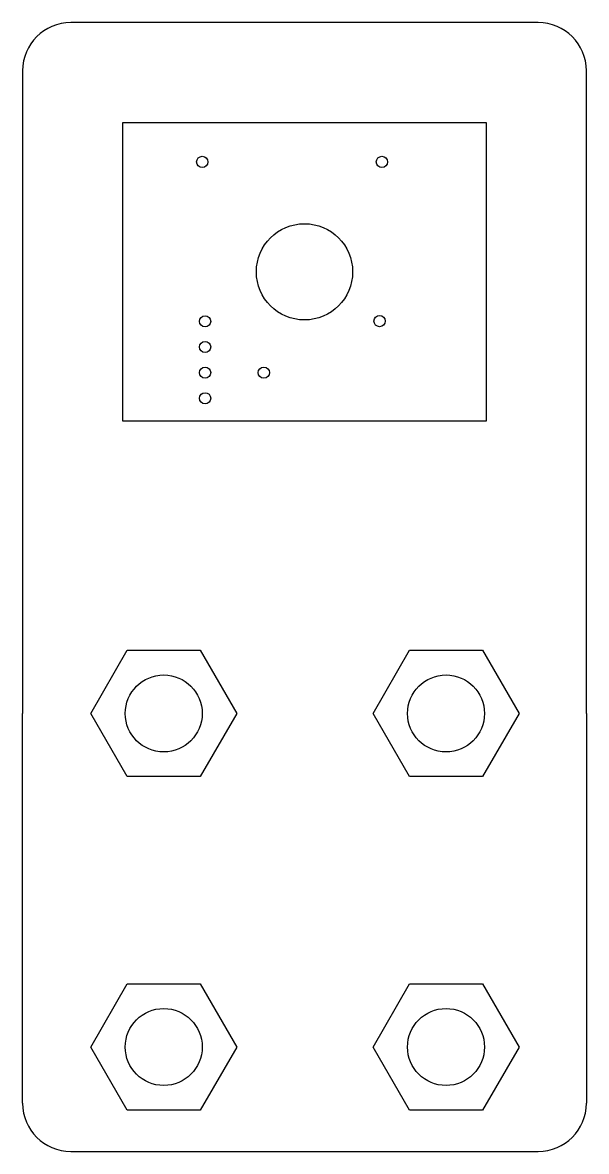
# Model space of a CAD drawing. Header units: millimetres. Extents: x -8 to 35.9, y -42.1 to 45.9.
import ezdxf

# ---------------------------------------------------------------- set-up
doc = ezdxf.new("R2010")
doc.units = ezdxf.units.MM
doc.layers.get('0').update_dxf_attribs({"linetype": 'CONTINUOUS'})

msp = doc.modelspace()

# ---------------------------------------------------------------- linework, layer by layer
for p, q in [((32.19, 45.86), (-4.25, 45.86)), ((-8, 42.11), (-8, -8)), ((35.94, -8), (35.94, 42.11)), ((-8, -38.39), (-8, -8)), ((35.94, -8), (35.94, -38.39)), ((-4.25, -42.14), (32.19, -42.14))]:
    msp.add_line(p, q)
for points in [[(28.14, 14.8), (-0.2, 14.8), (-0.2, 38.06), (28.14, 38.06)], [(-2.687, -8), (0.157, -3.075), (5.843, -3.075), (8.687, -8), (5.843, -12.925), (0.157, -12.925)], [(19.313, -8), (22.157, -3.075), (27.843, -3.075), (30.687, -8), (27.843, -12.925), (22.157, -12.925)], [(-2.687, -34), (0.157, -29.075), (5.843, -29.075), (8.687, -34), (5.843, -38.925), (0.157, -38.925)], [(19.313, -34), (22.157, -29.075), (27.843, -29.075), (30.687, -34), (27.843, -38.925), (22.157, -38.925)]]:
    msp.add_lwpolyline(points, close=True)
for centre, radius in [((6, 35), 0.438), ((20, 35), 0.438), ((13.97, 26.43), 3.75), ((6.22, 22.57), 0.438), ((19.82, 22.59), 0.438), ((6.22, 20.57), 0.438), ((6.22, 18.57), 0.438), ((10.8, 18.57), 0.438), ((6.22, 16.57), 0.438), ((3, -8), 3), ((25, -8), 3), ((3, -34), 3), ((25, -34), 3)]:
    msp.add_circle(centre, radius)
for centre, start, end in [((-4.25, 42.11), 90, 180), ((32.19, 42.11), 0, 90), ((-4.25, -38.39), 180, 270), ((32.19, -38.39), -90, 0)]:
    msp.add_arc(centre, 3.75, start, end)

doc.saveas('drawing.dxf')
